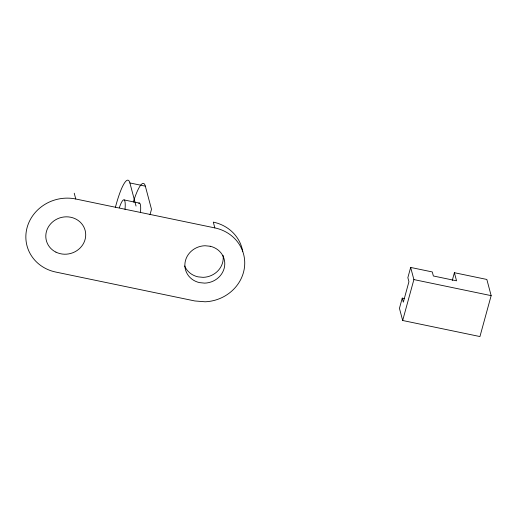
<?xml version="1.0" encoding="UTF-8"?>
<svg xmlns="http://www.w3.org/2000/svg" width="517" height="517" viewBox="0 0 517 517"><rect width="100%" height="100%" fill="white"/><g stroke="black" fill="none" stroke-linecap="round" stroke-linejoin="round"><path stroke-width="0.78" d="M150.001 214.717L151.494 209.275L145.342 186.159L129.89 182.947A40.093 7.115 -78.3 0 0 115.433 207.239M404.565 298.606L402.245 298.128L399.441 308.352L402.672 320.495L479.938 336.554L491.15 295.64L486.846 279.458L454.391 272.711L452.278 280.434M454.391 272.711L456.55 280.809L433.369 275.988L432.29 271.942L410.66 267.444L407.855 277.674L408.928 281.72L403.325 302.174L402.245 298.128M402.672 320.495L413.891 279.581L410.66 267.444M124.216 199.956L139.668 203.168M75.773 199L214.839 227.907A40.093 37.198 -14.9 0 1 244.438 267.625A40.093 37.198 -14.9 0 1 205.152 301.792L194.812 300.959L55.746 272.052A40.093 37.198 -14.9 0 1 27.123 227.493A40.093 37.198 -14.9 0 1 75.773 199L74.235 193.216M413.891 279.581L491.15 295.64M214.839 227.907L213.301 222.123A40.093 37.198 -14.9 0 1 242.757 251.721M129.89 182.947L136.042 206.063M133.283 202.102A40.093 7.115 -78.3 0 1 145.342 186.159M223.047 255.34A20.047 18.599 -14.9 0 1 203.11 277.345L197.953 276.841A20.047 18.599 -14.9 0 1 184.653 265.971M138.705 203.252A20.047 3.554 -78.3 0 1 140.469 212.59M119.317 207.763A20.047 3.554 -78.3 0 1 125.017 209.379M210.167 246.241L205.01 245.743A20.047 18.599 -14.9 0 0 185.067 262.513A20.047 18.599 -14.9 0 0 199.491 282.625L204.648 283.122A20.047 18.599 -14.9 0 0 224.585 266.345A20.047 18.599 -14.9 0 0 210.167 246.241M55.92 252.128A20.047 18.599 -14.9 0 0 85.712 234.673A20.047 18.599 -14.9 0 0 55.636 219.77A20.047 18.599 -14.9 0 0 55.92 252.128"/></g></svg>
